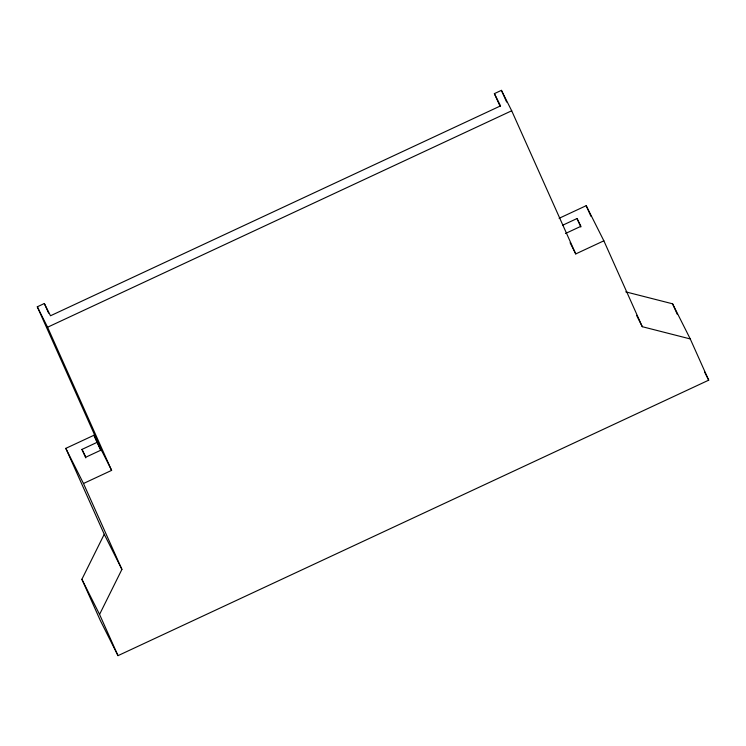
<?xml version="1.0" encoding="UTF-8"?>
<svg xmlns="http://www.w3.org/2000/svg" width="746" height="746" viewBox="0 0 746 746"><rect width="100%" height="100%" fill="white"/><g stroke="black" fill="none" stroke-linecap="round" stroke-linejoin="round"><path stroke-width="1.12" d="M625.735 291.854L672.584 303.808L690.255 338.936L708.7 380.171L117.999 655.65L100.337 620.523L81.892 579.288L104.244 534.257L65.816 448.365L93.949 435.254L101.232 450.687M117.999 655.65L99.563 614.424L121.915 569.394L83.487 483.501L65.816 448.365M83.487 483.501L111.611 470.381L101.344 449.959L37.3 306.802L44.331 303.519L50.495 315.772L500.547 105.885L494.384 93.632L501.424 90.35L511.691 110.772L575.735 253.929L603.859 240.809L642.287 326.701L690.255 338.936M37.3 306.802L47.576 327.224L511.691 110.772M559.108 218.308L586.188 205.682L603.859 240.809M85.762 457.895L81.967 449.409L97.437 442.191M562.587 225.264L577.031 218.531L580.929 226.29L565.459 233.507M101.344 449.959L85.874 457.167L81.967 449.409M704.541 371.9L708.7 380.171M636.571 315.344L642.287 326.701M570.084 242.692L575.735 253.929M104.244 534.257L121.915 569.394M81.892 579.288L99.563 614.424M672.584 303.808L677.312 314.374M586.188 205.682L590.935 216.284M577.031 218.531L580.826 227.017M501.424 90.35L506.637 102.016M494.384 93.632L500.1 106.389M44.331 303.519L48.611 313.096M47.576 327.224L111.611 470.381M93.949 435.254L100.579 450.08"/></g></svg>
